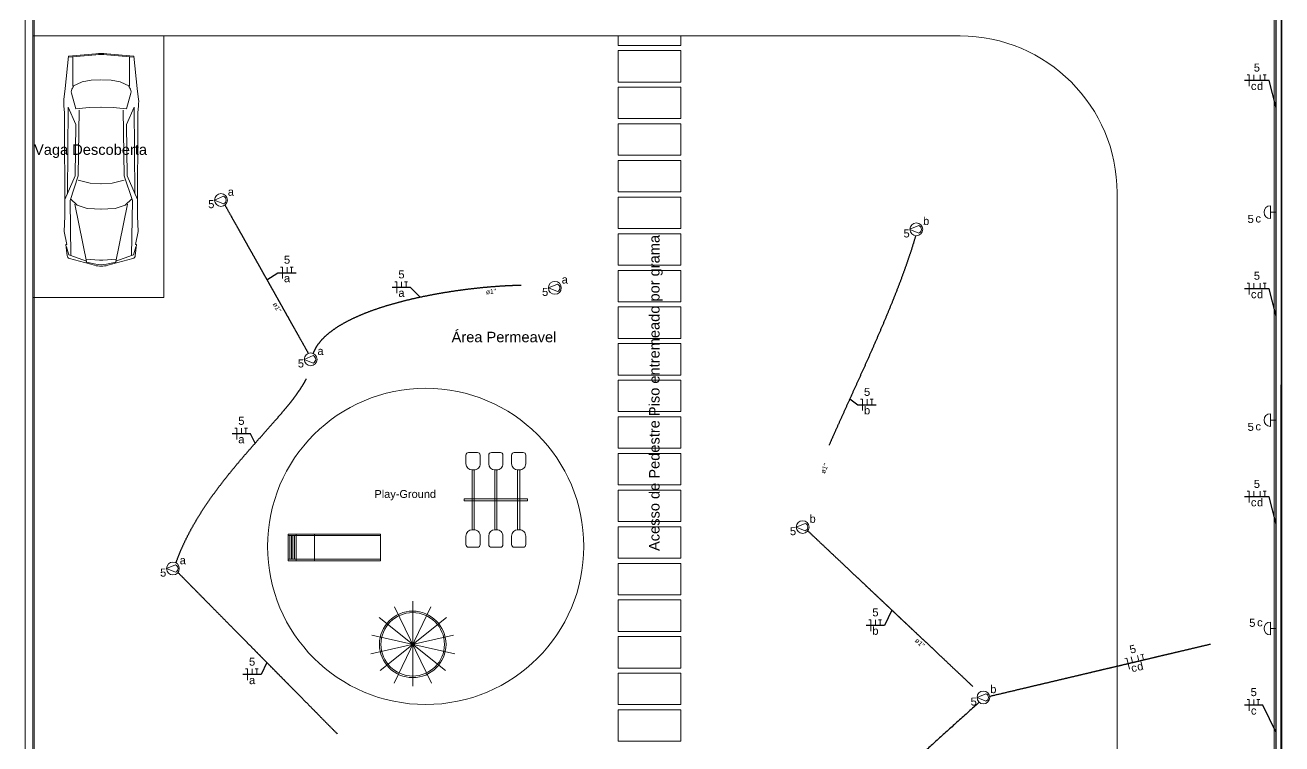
# Model space of a CAD drawing. Header units: inches. Extents: x -3 to 923, y -103 to 154.
# Drawn here: x 16.32 to 44.03, y 55.44 to 71.29 of the extents above; entities that cross this region are included whole.
import ezdxf

# ---------------------------------------------------------------- set-up
doc = ezdxf.new("R2010")
doc.units = ezdxf.units.IN
doc.header["$LTSCALE"] = 10
doc.header["$MEASUREMENT"] = 0
doc.linetypes.add('Dashed', pattern=[0.75, 0.5, -0.25])
for name, color, linetype, lineweight in [('BASE', 8, 'Continuous', 5), ('EL-Condutos', 4, 'Continuous', 30), ('EL-Fios', 9, 'Continuous', 20), ('EL-Textos condutos', 7, 'Continuous', 20), ('EL-Textos fios', 2, 'Continuous', 30), ('EL-Textos pontos', 2, 'Continuous', 30), ('MOVEIS', 9, 'Continuous', 20), ('P-SIMBOL', 5, 'Continuous', 20), ('TEXTO', 2, 'Continuous', 20)]:
    doc.layers.add(name, color=color, linetype=linetype, lineweight=lineweight)
doc.styles.add('Arial', font='arial.ttf')

msp = doc.modelspace()

# ---------------------------------------------------------------- linework, layer by layer
msp.add_line((44.0078, 27.9408), (44.0308, 83.6808))
at = {"layer": 'BASE'}
for p, q in [((16.3168, 54.5708), (16.3168, 83.6808)), ((16.4898, 54.5708), (16.4898, 83.5078)), ((16.5171, 54.5708), (16.5171, 83.5078)), ((43.8578, 83.5078), (43.8578, 31.4023)), ((44.0308, 83.6808), (44.0308, 31.4023)), ((19.3743, 71.0468), (16.4898, 71.0468)), ((19.3743, 65.2778), (19.3743, 71.0468)), ((19.3743, 71.0468), (36.9353, 71.0468)), ((40.3963, 67.5853), (40.3963, 52.1128)), ((19.3743, 65.2778), (16.4898, 65.2778))]:
    msp.add_line(p, q, dxfattribs=at)
msp.add_lwpolyline([(29.3948, 71.0468), (29.3948, 70.8393), (30.7793, 70.8393), (30.7793, 71.0468)], dxfattribs=at)
for points in [[(29.3948, 70.0313), (30.7793, 70.0313), (30.7793, 70.7238), (29.3948, 70.7238), (29.3948, 70.0313)], [(29.3948, 69.2238), (30.7793, 69.2238), (30.7793, 69.9163), (29.3948, 69.9163), (29.3948, 69.2238)], [(29.3948, 68.4163), (30.7793, 68.4163), (30.7793, 69.1083), (29.3948, 69.1083), (29.3948, 68.4163)], [(29.3948, 67.6083), (30.7793, 67.6083), (30.7793, 68.3008), (29.3948, 68.3008), (29.3948, 67.6083)], [(29.3948, 66.8008), (30.7793, 66.8008), (30.7793, 67.4933), (29.3948, 67.4933), (29.3948, 66.8008)], [(29.3948, 65.9933), (30.7793, 65.9933), (30.7793, 66.6853), (29.3948, 66.6853), (29.3948, 65.9933)], [(29.3948, 65.1858), (30.7793, 65.1858), (30.7793, 65.8778), (29.3948, 65.8778), (29.3948, 65.1858)], [(29.3948, 64.3778), (30.7793, 64.3778), (30.7793, 65.0703), (29.3948, 65.0703), (29.3948, 64.3778)], [(29.3948, 63.5703), (30.7793, 63.5703), (30.7793, 64.2623), (29.3948, 64.2623), (29.3948, 63.5703)], [(29.3948, 62.7628), (30.7793, 62.7628), (30.7793, 63.4548), (29.3948, 63.4548), (29.3948, 62.7628)], [(29.3948, 61.9548), (30.7793, 61.9548), (30.7793, 62.6473), (29.3948, 62.6473), (29.3948, 61.9548)], [(29.3948, 61.1473), (30.7793, 61.1473), (30.7793, 61.8393), (29.3948, 61.8393), (29.3948, 61.1473)], [(29.3948, 60.3398), (30.7793, 60.3398), (30.7793, 61.0318), (29.3948, 61.0318), (29.3948, 60.3398)], [(29.3948, 59.5318), (30.7793, 59.5318), (30.7793, 60.2243), (29.3948, 60.2243), (29.3948, 59.5318)], [(29.3948, 58.7243), (30.7793, 58.7243), (30.7793, 59.4163), (29.3948, 59.4163), (29.3948, 58.7243)], [(29.3948, 57.9168), (30.7793, 57.9168), (30.7793, 58.6088), (29.3948, 58.6088), (29.3948, 57.9168)], [(29.3948, 57.1088), (30.7793, 57.1088), (30.7793, 57.8013), (29.3948, 57.8013), (29.3948, 57.1088)], [(29.3948, 56.3013), (30.7793, 56.3013), (30.7793, 56.9938), (29.3948, 56.9938), (29.3948, 56.3013)], [(29.3948, 55.4938), (30.7793, 55.4938), (30.7793, 56.1858), (29.3948, 56.1858), (29.3948, 55.4938)]]:
    msp.add_lwpolyline(points, close=True, dxfattribs=at)
msp.add_circle((25.1498, 59.7913), 3.4868, dxfattribs=at)
msp.add_arc((36.9353, 67.5853), 3.4614, 0, 90, dxfattribs=at)
at = {"layer": 'EL-Condutos', "linetype": 'Continuous'}
for points in [[(43.9078, 67.1606), (43.9078, 67.383), (43.9078, 67.591), (43.9078, 67.7858), (43.9078, 67.9684), (43.9078, 68.1397), (43.9078, 68.3007), (43.9078, 68.4526), (43.9078, 68.5963), (43.9078, 68.7329), (43.9078, 68.8633), (43.9078, 68.9886), (43.9078, 69.1099), (43.9078, 69.228), (43.9078, 69.3441), (43.9078, 69.4592), (43.9078, 69.5743), (43.9078, 69.6905), (43.9078, 69.8086), (43.9078, 69.9299), (43.9078, 70.0552), (43.9078, 70.1856), (43.9078, 70.3222), (43.9078, 70.4659), (43.9078, 70.6178), (43.9078, 70.7788), (43.9078, 70.9501), (43.9078, 71.1327), (43.9078, 71.3275), (43.9078, 71.5355), (43.9078, 71.7579)], [(43.9078, 62.5759), (43.9078, 62.7977), (43.9078, 63.0052), (43.9078, 63.1994), (43.9078, 63.3814), (43.9078, 63.5523), (43.9078, 63.7129), (43.9078, 63.8644), (43.9078, 64.0077), (43.9078, 64.1439), (43.9078, 64.2739), (43.9078, 64.3989), (43.9078, 64.5198), (43.9078, 64.6377), (43.9078, 64.7535), (43.9078, 64.8682), (43.9078, 64.983), (43.9078, 65.0988), (43.9078, 65.2167), (43.9078, 65.3376), (43.9078, 65.4626), (43.9078, 65.5926), (43.9078, 65.7288), (43.9078, 65.8721), (43.9078, 66.0236), (43.9078, 66.1842), (43.9078, 66.355), (43.9078, 66.5371), (43.9078, 66.7313), (43.9078, 66.9388), (43.9078, 67.1606)], [(43.9078, 57.9802), (43.9078, 58.2025), (43.9078, 58.4105), (43.9078, 58.6052), (43.9078, 58.7877), (43.9078, 58.9589), (43.9078, 59.1199), (43.9078, 59.2718), (43.9078, 59.4154), (43.9078, 59.5519), (43.9078, 59.6823), (43.9078, 59.8076), (43.9078, 59.9288), (43.9078, 60.0469), (43.9078, 60.163), (43.9078, 60.278), (43.9078, 60.3931), (43.9078, 60.5092), (43.9078, 60.6273), (43.9078, 60.7485), (43.9078, 60.8738), (43.9078, 61.0042), (43.9078, 61.1407), (43.9078, 61.2843), (43.9078, 61.4362), (43.9078, 61.5972), (43.9078, 61.7684), (43.9078, 61.9509), (43.9078, 62.1456), (43.9078, 62.3536), (43.9078, 62.5759)], [(43.9078, 53.3916), (43.9078, 53.6135), (43.9078, 53.8212), (43.9078, 54.0156), (43.9078, 54.1978), (43.9078, 54.3688), (43.9078, 54.5296), (43.9078, 54.6812), (43.9078, 54.8246), (43.9078, 54.9609), (43.9078, 55.0911), (43.9078, 55.2162), (43.9078, 55.3372), (43.9078, 55.4551), (43.9078, 55.571), (43.9078, 55.6859), (43.9078, 55.8008), (43.9078, 55.9167), (43.9078, 56.0346), (43.9078, 56.1556), (43.9078, 56.2807), (43.9078, 56.4109), (43.9078, 56.5472), (43.9078, 56.6906), (43.9078, 56.8422), (43.9078, 57.003), (43.9078, 57.174), (43.9078, 57.3561), (43.9078, 57.5506), (43.9078, 57.7582), (43.9078, 57.9802)]]:
    msp.add_spline(points, degree=3, dxfattribs=at)
at = {"layer": 'EL-Condutos', "linetype": 'Dashed'}
for points in [[(20.7211, 67.3189), (20.8086, 67.1634), (20.8908, 67.0174), (20.968, 66.8802), (21.0406, 66.7512), (21.109, 66.6297), (21.1735, 66.515), (21.2346, 66.4064), (21.2927, 66.3033), (21.348, 66.205), (21.401, 66.1108), (21.4521, 66.02), (21.5017, 65.9319), (21.5501, 65.846), (21.5976, 65.7614), (21.6448, 65.6776), (21.692, 65.5938), (21.7395, 65.5093), (21.7877, 65.4236), (21.8371, 65.3359), (21.888, 65.2455), (21.9407, 65.1518), (21.9957, 65.0541), (22.0533, 64.9517), (22.114, 64.8439), (22.178, 64.7301), (22.2458, 64.6096), (22.3178, 64.4817), (22.3943, 64.3457), (22.4758, 64.201), (22.5625, 64.0468)], [(35.954, 66.6412), (35.8869, 66.4174), (35.8127, 66.1884), (35.7321, 65.9546), (35.6458, 65.7169), (35.5543, 65.4759), (35.4583, 65.2323), (35.3585, 64.9867), (35.2555, 64.7398), (35.1499, 64.4924), (35.0424, 64.245), (34.9337, 63.9984), (34.8243, 63.7533), (34.7149, 63.5102), (34.6062, 63.27), (34.4988, 63.0332), (34.3933, 62.8005), (34.2904, 62.5726), (34.1908, 62.3503), (34.095, 62.1341), (34.0037, 61.9247), (33.9176, 61.7229), (33.8373, 61.5292), (33.7634, 61.3445), (33.6966, 61.1692), (33.6375, 61.0042), (33.5868, 60.8501), (33.5451, 60.7076), (33.5131, 60.5773), (33.4914, 60.46), (33.4806, 60.3562)], [(22.6696, 64.043), (22.7242, 64.1619), (22.7995, 64.2754), (22.8941, 64.3837), (23.0066, 64.4867), (23.1358, 64.5847), (23.2802, 64.6775), (23.4387, 64.7654), (23.6097, 64.8482), (23.792, 64.9262), (23.9843, 64.9993), (24.1852, 65.0675), (24.3934, 65.1311), (24.6075, 65.1899), (24.8262, 65.2441), (25.0482, 65.2938), (25.2721, 65.3389), (25.4966, 65.3795), (25.7203, 65.4158), (25.942, 65.4476), (26.1603, 65.4752), (26.3738, 65.4985), (26.5812, 65.5177), (26.7812, 65.5327), (26.9725, 65.5436), (27.1536, 65.5505), (27.3233, 65.5534), (27.4803, 65.5525), (27.6231, 65.5476), (27.7505, 65.539), (27.8611, 65.5266)], [(19.6419, 59.4252), (19.718, 59.6238), (19.8024, 59.8184), (19.8945, 60.0091), (19.9935, 60.1959), (20.0987, 60.3788), (20.2094, 60.5579), (20.3249, 60.7331), (20.4443, 60.9046), (20.567, 61.0723), (20.6924, 61.2362), (20.8195, 61.3965), (20.9478, 61.5531), (21.0765, 61.706), (21.2049, 61.8553), (21.3322, 62.001), (21.4577, 62.1432), (21.5808, 62.2818), (21.7006, 62.417), (21.8165, 62.5486), (21.9277, 62.6768), (22.0335, 62.8016), (22.1332, 62.923), (22.226, 63.041), (22.3113, 63.1557), (22.3883, 63.2671), (22.4562, 63.3752), (22.5144, 63.48), (22.5622, 63.5817), (22.5988, 63.6801), (22.6234, 63.7754)], [(33.5767, 60.1332), (33.7575, 59.9628), (33.927, 59.803), (34.0861, 59.6529), (34.2356, 59.512), (34.3763, 59.3793), (34.509, 59.2542), (34.6344, 59.1359), (34.7535, 59.0237), (34.8668, 58.9168), (34.9754, 58.8144), (35.0799, 58.7159), (35.1812, 58.6204), (35.28, 58.5273), (35.3772, 58.4356), (35.4735, 58.3448), (35.5697, 58.2541), (35.6667, 58.1626), (35.7652, 58.0698), (35.866, 57.9747), (35.97, 57.8767), (36.0779, 57.775), (36.1905, 57.6688), (36.3086, 57.5575), (36.433, 57.4402), (36.5645, 57.3162), (36.7039, 57.1847), (36.8519, 57.0451), (37.0095, 56.8965), (37.1774, 56.7383), (37.3563, 56.5695)], [(19.6863, 59.2154), (19.877, 59.0222), (20.0559, 58.8411), (20.2237, 58.6711), (20.3815, 58.5113), (20.5299, 58.361), (20.6699, 58.2192), (20.8022, 58.0852), (20.9277, 57.9581), (21.0473, 57.837), (21.1617, 57.7211), (21.2719, 57.6095), (21.3786, 57.5014), (21.4827, 57.396), (21.5851, 57.2924), (21.6865, 57.1897), (21.7878, 57.087), (21.8899, 56.9837), (21.9935, 56.8787), (22.0996, 56.7713), (22.2089, 56.6606), (22.3223, 56.5457), (22.4406, 56.4259), (22.5647, 56.3002), (22.6955, 56.1678), (22.8336, 56.0278), (22.9801, 55.8795), (23.1357, 55.722), (23.3012, 55.5543), (23.4776, 55.3757), (23.6655, 55.1854)], [(37.5901, 56.4866), (37.882, 56.5556), (38.156, 56.6204), (38.4132, 56.6812), (38.6549, 56.7383), (38.8823, 56.7921), (39.0969, 56.8428), (39.2997, 56.8908), (39.4921, 56.9363), (39.6753, 56.9796), (39.8507, 57.021), (40.0194, 57.0609), (40.1827, 57.0995), (40.3419, 57.1372), (40.4983, 57.1742), (40.6531, 57.2108), (40.8077, 57.2473), (40.9631, 57.2841), (41.1208, 57.3213), (41.282, 57.3594), (41.4479, 57.3987), (41.6199, 57.4393), (41.7991, 57.4817), (41.9869, 57.5261), (42.1845, 57.5728), (42.3932, 57.6221), (42.6142, 57.6744), (42.8488, 57.7299), (43.0983, 57.7888), (43.364, 57.8516), (43.647, 57.9185)], [(37.354, 56.352), (36.8937, 55.9386), (36.455, 55.5425), (36.0376, 55.163), (35.641, 54.7996), (35.2648, 54.4519), (34.9086, 54.1192), (34.572, 53.8011), (34.2546, 53.497), (33.9559, 53.2064), (33.6756, 52.9287), (33.4132, 52.6635), (33.1683, 52.4101), (32.9406, 52.1681), (32.7296, 51.9369), (32.5349, 51.7159), (32.356, 51.5048), (32.1927, 51.3028), (32.0444, 51.1096), (31.9107, 50.9245), (31.7914, 50.747), (31.6858, 50.5767), (31.5937, 50.4129), (31.5146, 50.2551), (31.4481, 50.1028), (31.3937, 49.9555), (31.3512, 49.8126), (31.32, 49.6736), (31.2998, 49.538), (31.2902, 49.4053), (31.2907, 49.2748)]]:
    msp.add_spline(points, degree=3, dxfattribs=at)
at = {"layer": 'EL-Fios', "color": 5}
for p, q in [((43.2663, 70.189), (43.308, 70.189)), ((43.308, 69.939), (43.308, 70.189)), ((43.4098, 70.064), (43.4098, 70.189)), ((43.551, 70.064), (43.551, 70.189)), ((43.6195, 70.189), (43.6862, 70.189)), ((43.6529, 70.064), (43.6529, 70.189)), ((21.949, 65.9514), (21.9907, 65.9514)), ((21.9907, 65.7014), (21.9907, 65.9514)), ((22.0925, 65.8264), (22.0925, 65.9514)), ((22.161, 65.9514), (22.2277, 65.9514)), ((22.1944, 65.8264), (22.1944, 65.9514)), ((24.4724, 65.6276), (24.514, 65.6276)), ((24.514, 65.3776), (24.514, 65.6276)), ((24.6159, 65.5026), (24.6159, 65.6276)), ((24.6844, 65.6276), (24.7511, 65.6276)), ((24.7177, 65.5026), (24.7177, 65.6276)), ((43.2663, 65.598), (43.308, 65.598)), ((43.308, 65.348), (43.308, 65.598)), ((43.4098, 65.473), (43.4098, 65.598)), ((43.551, 65.473), (43.551, 65.598)), ((43.6195, 65.598), (43.6862, 65.598)), ((43.6529, 65.473), (43.6529, 65.598)), ((34.7407, 63.0369), (34.7824, 63.0369)), ((34.7824, 62.7869), (34.7824, 63.0369)), ((34.8842, 62.9119), (34.8842, 63.0369)), ((34.9527, 63.0369), (35.0194, 63.0369)), ((34.9861, 62.9119), (34.9861, 63.0369)), ((20.9419, 62.3983), (20.9836, 62.3983)), ((20.9836, 62.1483), (20.9836, 62.3983)), ((21.0854, 62.2733), (21.0854, 62.3983)), ((21.1539, 62.3983), (21.2206, 62.3983)), ((21.1873, 62.2733), (21.1873, 62.3983)), ((43.2663, 61.0078), (43.308, 61.0078)), ((43.308, 60.7578), (43.308, 61.0078)), ((43.4098, 60.8828), (43.4098, 61.0078)), ((43.551, 60.8828), (43.551, 61.0078)), ((43.6195, 61.0078), (43.6862, 61.0078)), ((43.6529, 60.8828), (43.6529, 61.0078)), ((34.9237, 58.1748), (34.9654, 58.1748)), ((34.9654, 57.9248), (34.9654, 58.1748)), ((35.0672, 58.0498), (35.0672, 58.1748)), ((35.1357, 58.1748), (35.2024, 58.1748)), ((35.1691, 58.0498), (35.1691, 58.1748)), ((40.8771, 57.2637), (40.8484, 57.3853)), ((40.9151, 57.4011), (40.9799, 57.4164)), ((40.9763, 57.2871), (40.9475, 57.4088)), ((40.5713, 57.3198), (40.6119, 57.3294)), ((40.6694, 57.0861), (40.6119, 57.3294)), ((40.7397, 57.2312), (40.711, 57.3529)), ((21.1786, 57.0878), (21.2203, 57.0878)), ((21.2203, 56.8378), (21.2203, 57.0878)), ((21.3222, 56.9628), (21.3222, 57.0878)), ((21.3907, 57.0878), (21.4573, 57.0878)), ((21.424, 56.9628), (21.424, 57.0878)), ((43.2663, 56.4157), (43.308, 56.4157)), ((43.308, 56.1657), (43.308, 56.4157)), ((43.4098, 56.2907), (43.4098, 56.4157)), ((43.4783, 56.4157), (43.545, 56.4157)), ((43.5117, 56.2907), (43.5117, 56.4157))]:
    msp.add_line(p, q, dxfattribs=at)
at = {"layer": 'EL-Textos fios', "color": 3}
for p, q in [((43.7487, 70.064), (43.2038, 70.064)), ((43.9078, 69.4592), (43.7487, 70.064)), ((21.6481, 65.6717), (21.8865, 65.8264)), ((21.8865, 65.8264), (22.2902, 65.8264)), ((24.8136, 65.5026), (24.4099, 65.5026)), ((25.0277, 65.2894), (24.8136, 65.5026)), ((43.7487, 65.473), (43.2038, 65.473)), ((43.9078, 64.8682), (43.7487, 65.473)), ((34.5026, 63.0416), (34.6782, 62.9119)), ((34.6782, 62.9119), (35.0819, 62.9119)), ((21.2831, 62.2733), (20.8794, 62.2733)), ((21.3907, 62.0675), (21.2831, 62.2733)), ((43.7487, 60.8828), (43.2038, 60.8828)), ((43.9078, 60.278), (43.7487, 60.8828)), ((35.4311, 58.3847), (35.2649, 58.0498)), ((35.2649, 58.0498), (34.8612, 58.0498)), ((21.6454, 57.2313), (21.5198, 56.9628)), ((21.5198, 56.9628), (21.1161, 56.9628)), ((43.6075, 56.2907), (43.2038, 56.2907)), ((43.9078, 55.6859), (43.6075, 56.2907))]:
    msp.add_line(p, q, dxfattribs=at)
at = {"layer": 'MOVEIS'}
for p, q in [((17.2723, 70.6033), (17.2013, 69.8858)), ((17.8728, 70.6548), (17.2723, 70.6033)), ((17.8728, 70.6333), (17.2733, 70.5813)), ((17.3713, 69.9363), (17.3693, 70.5858)), ((18.1148, 70.6548), (18.7153, 70.6033)), ((18.1148, 70.6333), (18.7143, 70.5813)), ((18.6163, 69.9363), (18.6183, 70.5858)), ((18.7153, 70.6033), (18.7863, 69.8858)), ((17.2013, 69.8858), (17.1758, 69.7048)), ((17.3588, 69.8988), (17.3903, 69.9458)), ((17.3713, 69.9363), (17.5748, 70.0373)), ((17.5748, 70.0373), (17.7738, 70.0718)), ((17.7738, 70.0718), (17.9873, 70.0803)), ((18.2138, 70.0718), (18.0008, 70.0803)), ((18.4128, 70.0373), (18.2138, 70.0718)), ((18.6163, 69.9363), (18.4128, 70.0373)), ((18.6288, 69.8988), (18.5973, 69.9458)), ((18.7863, 69.8858), (18.8123, 69.7048)), ((17.4358, 69.4393), (17.3403, 69.7828)), ((18.5523, 69.4393), (18.6473, 69.7828)), ((17.1713, 69.5038), (17.1863, 69.3523)), ((17.1863, 69.3523), (17.1923, 67.0743)), ((17.2678, 69.4778), (17.2513, 67.5668)), ((17.4343, 69.0948), (17.2678, 69.4778)), ((17.7268, 69.4713), (17.4358, 69.4393)), ((17.4853, 67.9588), (17.5058, 69.4133)), ((18.0028, 69.4748), (17.7268, 69.4713)), ((17.9848, 69.4748), (18.2613, 69.4713)), ((18.2613, 69.4713), (18.5523, 69.4393)), ((18.5028, 67.9588), (18.4818, 69.4133)), ((18.5533, 69.0948), (18.7203, 69.4778)), ((18.7203, 69.4778), (18.7363, 67.5668)), ((18.8013, 69.3523), (18.7953, 67.0743)), ((18.8168, 69.5038), (18.8013, 69.3523)), ((17.4233, 67.9618), (17.4343, 69.0948)), ((18.5643, 67.9618), (18.5533, 69.0948)), ((17.1958, 67.4398), (17.4233, 67.9618)), ((17.3073, 67.4183), (17.4853, 67.9588)), ((18.6808, 67.4183), (18.5028, 67.9588)), ((18.7918, 67.4398), (18.5643, 67.9618)), ((17.7488, 67.7993), (17.4838, 67.8688)), ((18.0058, 67.7888), (17.7488, 67.7993)), ((17.9818, 67.7888), (18.2388, 67.7993)), ((18.2388, 67.7993), (18.5038, 67.8688)), ((17.3263, 66.2078), (17.3073, 67.4183)), ((17.4668, 67.3133), (17.3203, 67.4548)), ((18.5208, 67.3133), (18.6673, 67.4548)), ((18.6613, 66.2078), (18.6808, 67.4183)), ((17.1923, 67.0743), (17.1783, 66.7363)), ((17.6763, 66.0338), (17.4133, 67.3378)), ((17.6828, 67.2453), (17.4668, 67.3133)), ((18.0088, 67.2273), (17.6828, 67.2453)), ((17.9788, 67.2273), (18.3048, 67.2453)), ((18.3048, 67.2453), (18.5208, 67.3133)), ((18.3118, 66.0338), (18.5743, 67.3378)), ((18.7953, 67.0743), (18.8093, 66.7363)), ((17.1783, 66.7363), (17.2378, 66.4508)), ((18.8093, 66.7363), (18.7498, 66.4508)), ((17.2378, 66.4508), (17.2178, 66.4458)), ((17.2178, 66.4458), (17.2423, 66.2018)), ((17.2733, 66.2418), (17.2308, 66.3958)), ((18.7143, 66.2418), (18.7568, 66.3958)), ((18.7703, 66.4458), (18.7453, 66.2018)), ((18.7498, 66.4508), (18.7703, 66.4458)), ((17.2938, 66.1413), (17.8453, 65.9898)), ((17.6683, 66.0828), (17.3028, 66.2103)), ((17.9593, 66.1048), (17.6588, 66.1233)), ((17.6718, 66.0578), (17.8758, 66.0138)), ((18.0283, 66.1048), (18.3293, 66.1233)), ((18.3158, 66.0578), (18.1118, 66.0138)), ((18.6938, 66.1413), (18.1428, 65.9898)), ((18.3193, 66.0828), (18.6848, 66.2103)), ((22.1193, 60.0618), (24.1498, 60.0618)), ((22.1193, 59.4733), (22.1193, 60.0618)), ((22.1193, 60.0273), (24.1498, 60.0273)), ((22.1538, 59.5078), (22.1538, 60.0273)), ((22.1883, 59.5078), (22.1883, 60.0273)), ((22.2233, 59.5078), (22.2233, 60.0273)), ((22.2578, 59.5078), (22.2578, 60.0273)), ((22.2923, 59.4733), (22.2923, 60.0618)), ((22.6963, 59.4733), (22.6963, 60.0618)), ((24.1498, 60.0618), (24.1498, 59.4733)), ((22.1193, 59.5078), (24.1498, 59.5078)), ((22.1193, 59.4733), (24.1498, 59.4733)), ((24.8638, 56.7083), (24.8638, 58.5798)), ((25.5848, 57.0553), (24.1218, 58.2223)), ((24.1428, 57.0553), (25.6058, 58.2223)), ((25.2638, 58.4613), (24.4518, 56.7753)), ((24.4638, 58.4613), (25.2753, 56.7753)), ((25.7628, 57.8358), (23.9383, 57.4193)), ((23.9648, 57.8358), (25.7893, 57.4193))]:
    msp.add_line(p, q, dxfattribs=at)
for points in [[(26.0388, 61.8023), (26.0388, 61.6143)], [(26.2943, 61.8603), (26.0963, 61.8603)], [(26.3518, 61.6143), (26.3518, 61.8023)], [(26.5413, 61.8023), (26.5413, 61.6143)], [(26.7968, 61.8603), (26.5988, 61.8603)], [(26.8548, 61.6143), (26.8548, 61.8023)], [(27.0438, 61.8023), (27.0438, 61.6143)], [(27.2998, 61.8603), (27.1018, 61.8603)], [(27.3573, 61.6143), (27.3573, 61.8023)], [(26.1773, 61.4758), (26.2133, 61.4758)], [(26.6798, 61.4758), (26.7163, 61.4758)], [(27.1823, 61.4758), (27.2188, 61.4758)], [(26.1773, 60.1563), (26.2133, 60.1563)], [(26.6798, 60.1563), (26.7163, 60.1563)], [(27.1823, 60.1563), (27.2188, 60.1563)], [(26.0388, 59.8298), (26.0388, 60.0178)], [(26.3518, 60.0178), (26.3518, 59.8298)], [(26.5413, 59.8298), (26.5413, 60.0178)], [(26.8548, 60.0178), (26.8548, 59.8298)], [(27.0438, 59.8298), (27.0438, 60.0178)], [(27.3573, 60.0178), (27.3573, 59.8298)], [(26.2943, 59.7718), (26.0963, 59.7718)], [(26.7968, 59.7718), (26.5988, 59.7718)], [(27.2998, 59.7718), (27.1018, 59.7718)]]:
    msp.add_lwpolyline(points, dxfattribs=at)
for points in [[(26.2183, 61.4758), (26.1723, 61.4758), (26.1723, 60.1563), (26.2183, 60.1563), (26.2183, 61.4758), (26.2183, 61.4758)], [(26.7208, 61.4758), (26.6748, 61.4758), (26.6748, 60.1563), (26.7208, 60.1563), (26.7208, 61.4758), (26.7208, 61.4758)], [(27.2238, 61.4758), (27.1773, 61.4758), (27.1773, 60.1563), (27.2238, 60.1563), (27.2238, 61.4758), (27.2238, 61.4758)], [(27.3968, 60.8393), (25.9993, 60.8393), (25.9993, 60.7928), (27.3968, 60.7928), (27.3968, 60.8393), (27.3968, 60.8393)]]:
    msp.add_lwpolyline(points, close=True, dxfattribs=at)
for radius in [0.7341, 0.6995]:
    msp.add_circle((24.8638, 57.6303), radius, dxfattribs=at)
for centre, radius, start, end in [((17.9938, 69.2533), 1.4067, 85.0592, 94.9408), ((17.9938, 69.2318), 1.4067, 85.0592, 94.9408), ((17.4758, 69.8208), 0.1407, 146.264, 195.531), ((18.5118, 69.8208), 0.1407, 344.469, 33.736), ((18.0113, 69.5863), 0.844, 171.928, 185.626), ((17.9768, 69.5863), 0.844, 354.374, 8.07159), ((17.3183, 66.2543), 0.0469, 195.486, 250.789), ((18.6693, 66.2543), 0.0469, 289.211, 344.514), ((17.3123, 66.2088), 0.0703, 185.81, 254.661), ((17.9938, 66.5328), 0.5627, 254.661, 285.339), ((17.9938, 66.5643), 0.5627, 257.905, 282.095), ((17.9938, 66.6663), 0.5627, 266.474, 273.526), ((18.6753, 66.2088), 0.0703, 285.339, 354.19), ((26.0963, 61.8023), 0.0577, 90, 180), ((26.2943, 61.8023), 0.0577, 0, 90), ((26.5988, 61.8023), 0.0577, 90, 180), ((26.7968, 61.8023), 0.0577, 0, 90), ((27.1018, 61.8023), 0.0577, 90, 180), ((27.2998, 61.8023), 0.0577, 0, 90), ((26.1773, 61.6143), 0.1385, 180, 270), ((26.2133, 61.6143), 0.1385, 269.994, 0.01166), ((26.6798, 61.6143), 0.1385, 180, 270), ((26.7163, 61.6143), 0.1385, 269.994, 0.01166), ((27.1823, 61.6143), 0.1385, 180, 270), ((27.2188, 61.6143), 0.1385, 269.994, 0.01166), ((26.1773, 60.0178), 0.1385, 90, 180), ((26.2133, 60.0178), 0.1385, 359.988, 90.0059), ((26.6798, 60.0178), 0.1385, 90, 180), ((26.7163, 60.0178), 0.1385, 359.988, 90.0059), ((27.1823, 60.0178), 0.1385, 90, 180), ((27.2188, 60.0178), 0.1385, 359.988, 90.0059), ((26.0963, 59.8298), 0.0577, 180, 270), ((26.2943, 59.8298), 0.0577, 270, 0), ((26.5988, 59.8298), 0.0577, 180, 270), ((26.7968, 59.8298), 0.0577, 270, 0), ((27.1018, 59.8298), 0.0577, 180, 270), ((27.2998, 59.8298), 0.0577, 270, 0)]:
    msp.add_arc(centre, radius, start, end, dxfattribs=at)
at = {"layer": 'P-SIMBOL'}
for p, q in [((20.4944, 67.428), (20.6904, 67.5104)), ((20.6904, 67.3451), (20.4944, 67.4276)), ((43.7793, 67.0193), (43.7793, 67.3018)), ((43.7793, 67.1606), (43.9078, 67.1606)), ((35.8279, 66.7828), (36.0239, 66.8652)), ((36.0239, 66.6999), (35.8279, 66.7824)), ((27.8575, 65.4923), (28.0535, 65.5747)), ((28.0535, 65.4095), (27.8575, 65.492)), ((22.471, 63.9158), (22.667, 63.9982)), ((22.667, 63.8329), (22.471, 63.9154)), ((43.7793, 62.4346), (43.7793, 62.7171)), ((43.7793, 62.5759), (43.9078, 62.5759)), ((33.3229, 60.2167), (33.5189, 60.2991)), ((33.5189, 60.1338), (33.3229, 60.2163)), ((19.4346, 59.3029), (19.6306, 59.3853)), ((19.6306, 59.22), (19.4346, 59.3025)), ((43.7793, 57.8389), (43.7793, 58.1214)), ((43.7793, 57.9802), (43.9078, 57.9802)), ((37.3081, 56.4592), (37.5041, 56.5416)), ((37.5041, 56.3764), (37.3081, 56.4589))]:
    msp.add_line(p, q, dxfattribs=at)
for centre in [(20.6354, 67.428), (35.9689, 66.7828), (27.9985, 65.4923), (22.612, 63.9158), (33.4639, 60.2167), (19.5756, 59.3029), (37.4491, 56.4592)]:
    msp.add_circle(centre, 0.1412, dxfattribs=at)
for centre, radius, start, end in [((20.6598, 67.4278), 0.0881, 290.315, 69.6852), ((43.7793, 67.1606), 0.1412, 90, 270), ((35.9933, 66.7826), 0.0881, 290.315, 69.6852), ((28.023, 65.4921), 0.0881, 290.315, 69.6852), ((22.6364, 63.9156), 0.0881, 290.315, 69.6852), ((43.7793, 62.5759), 0.1412, 90, 270), ((33.4884, 60.2165), 0.0881, 290.315, 69.6852), ((19.6001, 59.3027), 0.0881, 290.315, 69.6852), ((43.7793, 57.9802), 0.1412, 90, 270), ((37.4735, 56.459), 0.0881, 290.315, 69.6852)]:
    msp.add_arc(centre, radius, start, end, dxfattribs=at)

# ---------------------------------------------------------------- texts
at = {"layer": 'EL-Textos condutos', "color": 2, "char_height": 0.1059, "width": 0.247748, "attachment_point": 8, "line_spacing_factor": 0.798, "style": 'Arial'}
for insert, rotation in [((26.5949, 65.3546), 4.75271), ((21.8247, 65.0334), 299.3691), ((33.9959, 61.488), 67.8267), ((36.0078, 57.6227), 316.6847)]:
    msp.add_mtext('ø1"', dxfattribs=dict(at, insert=insert, rotation=rotation))
at = {"layer": 'EL-Textos fios', "color": 3, "char_height": 0.1765, "attachment_point": 8, "line_spacing_factor": 0.798, "style": 'Arial'}
for s, insert, width in [('5', (43.4803, 70.2595), 0.150872), ('c', (43.4098, 69.852), 0.136314), ('d', (43.5508, 69.852), 0.150872), ('5', (22.0923, 66.022), 0.150872), ('a', (22.0923, 65.6145), 0.150872), ('5', (24.6158, 65.698), 0.150872), ('5', (43.4803, 65.6685), 0.150872), ('a', (24.6158, 65.291), 0.150872), ('d', (43.5508, 65.261), 0.150872), ('c', (43.4098, 65.261), 0.136314), ('5', (34.8843, 63.1075), 0.150872), ('5', (21.0853, 62.469), 0.150872), ('b', (34.8843, 62.7), 0.150872), ('a', (21.0853, 62.0615), 0.150872), ('5', (43.4803, 61.0785), 0.150872), ('c', (43.4098, 60.671), 0.136314), ('d', (43.5508, 60.671), 0.150872), ('5', (35.0673, 58.2455), 0.150872), ('b', (35.0673, 57.838), 0.150872), ('5', (21.3223, 57.1585), 0.150872), ('a', (21.3223, 56.751), 0.150872), ('5', (43.4098, 56.4865), 0.150872), ('c', (43.4098, 56.079), 0.136314)]:
    msp.add_mtext(s, dxfattribs=dict(at, insert=insert, width=width))
at = {"layer": 'EL-Textos fios', "color": 3, "char_height": 0.1765, "attachment_point": 8, "rotation": 13.302, "line_spacing_factor": 0.798, "style": 'Arial'}
for s, insert, width in [('5', (40.7634, 57.438), 0.150872), ('c', (40.7884, 57.025), 0.136314), ('d', (40.9259, 57.0575), 0.150872)]:
    msp.add_mtext(s, dxfattribs=dict(at, insert=insert, width=width))
at = {"layer": 'EL-Textos pontos', "color": 2, "char_height": 0.1765, "attachment_point": 8, "line_spacing_factor": 0.798, "style": 'Arial'}
for s, insert, width in [('a', (20.8538, 67.5205), 0.150872), ('5', (20.4218, 67.247), 0.150872), ('5', (43.3433, 66.921), 0.150872), ('c', (43.5103, 66.9315), 0.136314), ('b', (36.1873, 66.8755), 0.150872), ('5', (35.7553, 66.6015), 0.150872), ('a', (28.2168, 65.585), 0.150872), ('5', (27.7848, 65.3115), 0.150872), ('a', (22.8303, 64.0085), 0.150872), ('5', (22.3983, 63.7345), 0.150872), ('5', (43.3433, 62.3365), 0.150872), ('c', (43.5103, 62.3465), 0.136314), ('b', (33.6823, 60.3095), 0.150872), ('5', (33.2503, 60.0355), 0.150872), ('a', (19.7938, 59.3955), 0.150872), ('5', (19.3618, 59.122), 0.150872), ('5', (43.3788, 58.0145), 0.150872), ('c', (43.5458, 58.0245), 0.136314), ('b', (37.6673, 56.552), 0.150872), ('5', (37.2353, 56.278), 0.150872)]:
    msp.add_mtext(s, dxfattribs=dict(at, insert=insert, width=width))
at = {"layer": 'TEXTO', "attachment_point": 8, "line_spacing_factor": 0.798, "style": 'Arial'}
for s, insert, char_height, width in [('Vaga Descoberta', (17.7588, 68.3558), 0.230761, 2.733306), ('Área Permeavel', (26.8768, 64.2894), 0.230761, 2.536715), ('Play-Ground', (24.6988, 60.8078), 0.17307, 1.495584)]:
    msp.add_mtext(s, dxfattribs=dict(at, insert=insert, char_height=char_height, width=width))
at = {"layer": 'TEXTO', "insert": (30.3763, 63.1743), "char_height": 0.230761, "width": 7.649807, "attachment_point": 8, "rotation": 90, "line_spacing_factor": 0.798, "style": 'Arial'}
msp.add_mtext('Acesso de Pedestre Piso entremeado por grama', dxfattribs=at)

doc.saveas('drawing.dxf')
